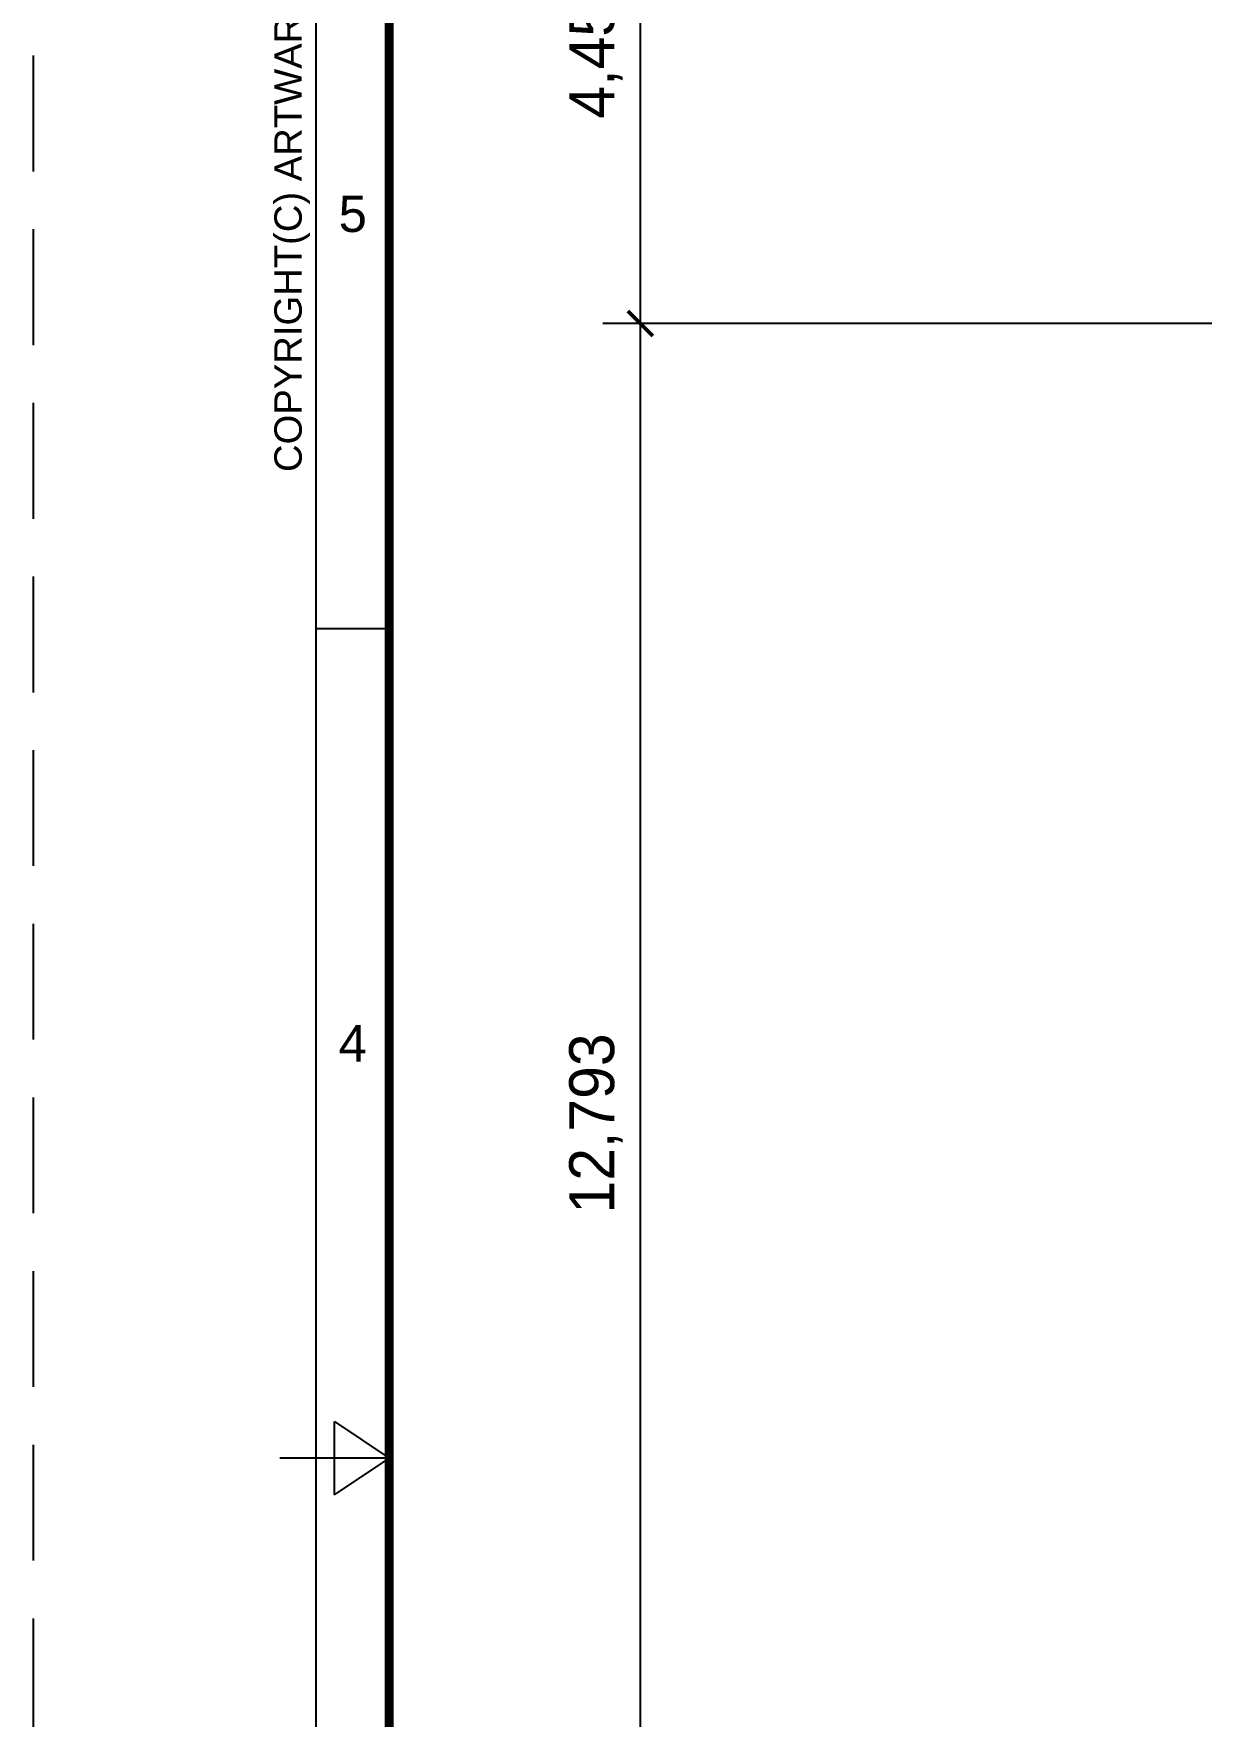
# Model space of a CAD drawing. Header units: millimetres. Extents: x -9372 to 300256, y -58520 to 166772.
# Drawn here: x -9372 to -36, y -38935 to -25477 of the extents above; entities that cross this region are included whole.
import ezdxf
from ezdxf.enums import TextEntityAlignment as Align

# ---------------------------------------------------------------- set-up
doc = ezdxf.new("R2010")
doc.units = ezdxf.units.MM
doc.linetypes.add('HIDDEN', pattern=[9.525, 6.35, -3.175])
doc.layers.add('Layout01', color=3, linetype='Continuous')
doc.layers.add('원본-1층 평면도$0$200-EquipID-2d', color=7, linetype='Continuous')
doc.layers.add('Outline01', color=5, linetype='HIDDEN', plot=False)
doc.styles.add('AW01', font='GulimChe.ttf')
doc.styles.add('LAY-OUT', font='HYWULM.TTF')
doc.styles.get("Standard").update_dxf_attribs({"font": 'ARIAL.TTF'})
doc.dimstyles.new('SCALE 200', dxfattribs={"dimscale": 200, "dimtxt": 1.8, "dimasz": 1, "dimexe": 1.5, "dimexo": 2, "dimgap": 0.7, "dimtad": 1, "dimdec": 0, "dimzin": 0, "dimlunit": 6, "dimtxsty": 'LAY-OUT', "dimblk": 'ARCHTICK', "dimcen": 0, "dimdle": 1, "dimclrd": 8, "dimclre": 8, "dimclrt": 6, "dimadec": 0, "dimazin": 0, "dimtfac": 1, "dimtdec": 0, "dimtix": 1, "dimtmove": 2, "dimatfit": 0, "dimldrblk": 'ARCHTICK', "dimfxl": 1.5, "dimtolj": 1, "dimtzin": 0, "dimarcsym": 0})

# ---------------------------------------------------------------- blocks, each defined once
blk = doc.blocks.new('TEMPLATE_AW_A3_04')
at = {"layer": 'Layout01'}
for p, q in [((15.5, 12), (15.5, 289)), ((15.5, 194), (19.5, 194)), ((19.5, 148.5), (13.5, 148.5))]:
    blk.add_line(p, q, dxfattribs=at)
at = {"layer": 'Layout01', "const_width": 0.5}
blk.add_lwpolyline([(19.5, 285), (409.5, 285), (409.5, 12), (19.5, 12)], close=True, dxfattribs=at)
at = {"layer": 'Layout01'}
blk.add_lwpolyline([(16.5, 150.5), (19.5, 148.5), (16.5, 146.5)], close=True, dxfattribs=at)
at = {"layer": 'Outline01'}
blk.add_lwpolyline([(0, 297), (420, 297), (420, 0), (0, 0)], close=True, dxfattribs=at)
at = {"layer": 'Layout01'}
blk.add_text('COPYRIGHT(C) ARTWARE TELECOMMUNICATION CO.,LTD.  ALL RIGHTS RESERVED.', height=1.5, rotation=90, dxfattribs=at).set_placement((14.7, 288.5), align=Align.RIGHT)
for s, p in [('5', (17.5, 216.75)), ('4', (17.5, 171.25))]:
    blk.add_text(s, height=2, dxfattribs=at).set_placement(p, align=Align.MIDDLE_CENTER)
at = {"layer": 'Layout01', "color": 2, "style": 'AW01', "width": 0.8}
for tag, p in [('DWG_DATE', (303.5, 37)), ('CHECKED_DATE', (303.5, 28)), ('APPROVED_DATE', (303.5, 19))]:
    blk.add_attdef(tag, text='', height=1.8, dxfattribs=at).set_placement(p, align=Align.MIDDLE_RIGHT)
at = {"layer": 'Layout01', "color": 2, "style": 'AW01'}
for tag, height, p in [('PROJECT1', 2.5, (382, 36)), ('PROJECT2', 2.5, (382, 33)), ('TITLE1', 2.5, (382, 27)), ('SCALE', 2.2, (349.5, 24)), ('TITLE2', 2.5, (382, 24)), ('REV', 2.2, (349.5, 15)), ('SHEET', 2.2, (404.5, 15))]:
    blk.add_attdef(tag, text='', height=height, dxfattribs=at).set_placement(p, align=Align.MIDDLE_CENTER)
for tag, height, p in [('DRAWN_NAME', 2.2, (276.5, 33)), ('CHECKED_NAME', 2.2, (276.5, 24)), ('CUSTOMER', 2.2, (306.5, 24)), ('APPROVED_NAME', 2.2, (276.5, 15)), ('DRAWING_NO', 2.5, (359.5, 15))]:
    blk.add_attdef(tag, text='', height=height, dxfattribs=at).set_placement(p, align=Align.MIDDLE_LEFT)
blk = doc.blocks.new('_ARCHTICK')
at = {"color": 0, "linetype": 'ByBlock', "const_width": 0.15}
blk.add_lwpolyline([(-0.5, -0.5), (0.5, 0.5)], dxfattribs=at)
blk = doc.blocks.new('*D23')
at = {"layer": 'Defpoints', "color": 0, "ltscale": 0.5}
for p in [(89774, 31090), (84014, 26633), (89674, 26633)]:
    blk.add_point(p, dxfattribs=at)
at = {"layer": '원본-1층 평면도$0$200-EquipID-2d', "color": 8, "lineweight": -2, "ltscale": 0.5}
for p, q in [((84014, 31290), (84014, 26433)), ((89374, 31090), (83714, 31090)), ((89274, 26633), (83714, 26633))]:
    blk.add_line(p, q, dxfattribs=at)
at = {"layer": '원본-1층 평면도$0$200-EquipID-2d', "color": 8, "lineweight": -2, "ltscale": 0.5, "xscale": 200, "yscale": 200, "zscale": 200}
for p, rotation in [((84014, 31090), 90), ((84014, 26633), 270)]:
    blk.add_blockref('_ARCHTICK', p, dxfattribs=dict(at, rotation=rotation))
at = {"layer": '원본-1층 평면도$0$200-EquipID-2d', "color": 6, "ltscale": 0.5, "insert": (83659, 28862), "char_height": 360, "attachment_point": 5, "rotation": 90, "style": 'LAY-OUT'}
blk.add_mtext('\\A1;4,458', dxfattribs=at)
blk = doc.blocks.new('*D24')
at = {"layer": 'Defpoints', "color": 0, "ltscale": 0.5}
for p in [(89674, 26633), (84014, 13840), (87442, 13840)]:
    blk.add_point(p, dxfattribs=at)
at = {"layer": '원본-1층 평면도$0$200-EquipID-2d', "color": 8, "lineweight": -2, "ltscale": 0.5}
for p, q in [((84014, 26833), (84014, 13640)), ((89274, 26633), (83714, 26633)), ((87042, 13840), (83714, 13840))]:
    blk.add_line(p, q, dxfattribs=at)
at = {"layer": '원본-1층 평면도$0$200-EquipID-2d', "color": 8, "lineweight": -2, "ltscale": 0.5, "xscale": 200, "yscale": 200, "zscale": 200}
for p, rotation in [((84014, 26633), 90), ((84014, 13840), 270)]:
    blk.add_blockref('_ARCHTICK', p, dxfattribs=dict(at, rotation=rotation))
at = {"layer": '원본-1층 평면도$0$200-EquipID-2d', "color": 6, "ltscale": 0.5, "insert": (83659, 20236), "char_height": 360, "attachment_point": 5, "rotation": 90, "style": 'LAY-OUT'}
blk.add_mtext('\\A1;12,793', dxfattribs=at)
blk = doc.blocks.new('마루바닥')
at = {"layer": '원본-1층 평면도$0$200-EquipID-2d', "color": 8, "ltscale": 0.5}
for base, p1, p2, picture, middle in [((84013.56565, 26632.69348), (89773.89114, 31090.39508), (89674.3352, 26632.69348), '*D23', (83658.57231, 28861.54428)), ((84013.56565, 13839.94929), (89674.3352, 26632.69348), (87441.84433, 13839.94929), '*D24', (83658.57231, 20236.32139))]:
    dim = blk.add_linear_dim(base=base, p1=p1, p2=p2, angle=90, dimstyle='SCALE 200', override={"dimfxl": 2}, dxfattribs=at)
    dim.commit()
    dim.dimension.update_dxf_attribs({"geometry": picture, "text_midpoint": middle})

msp = doc.modelspace()

# ---------------------------------------------------------------- block references
at = {"xscale": 145.8000000000175, "yscale": 145.7999999999884, "zscale": 145.8}
msp.add_blockref('TEMPLATE_AW_A3_04', (-9372, -58520), dxfattribs=at)

# ---------------------------------------------------------------- next in the draw order: block references
msp.add_blockref('마루바닥', (-88536, -54429))

doc.saveas('drawing.dxf')
